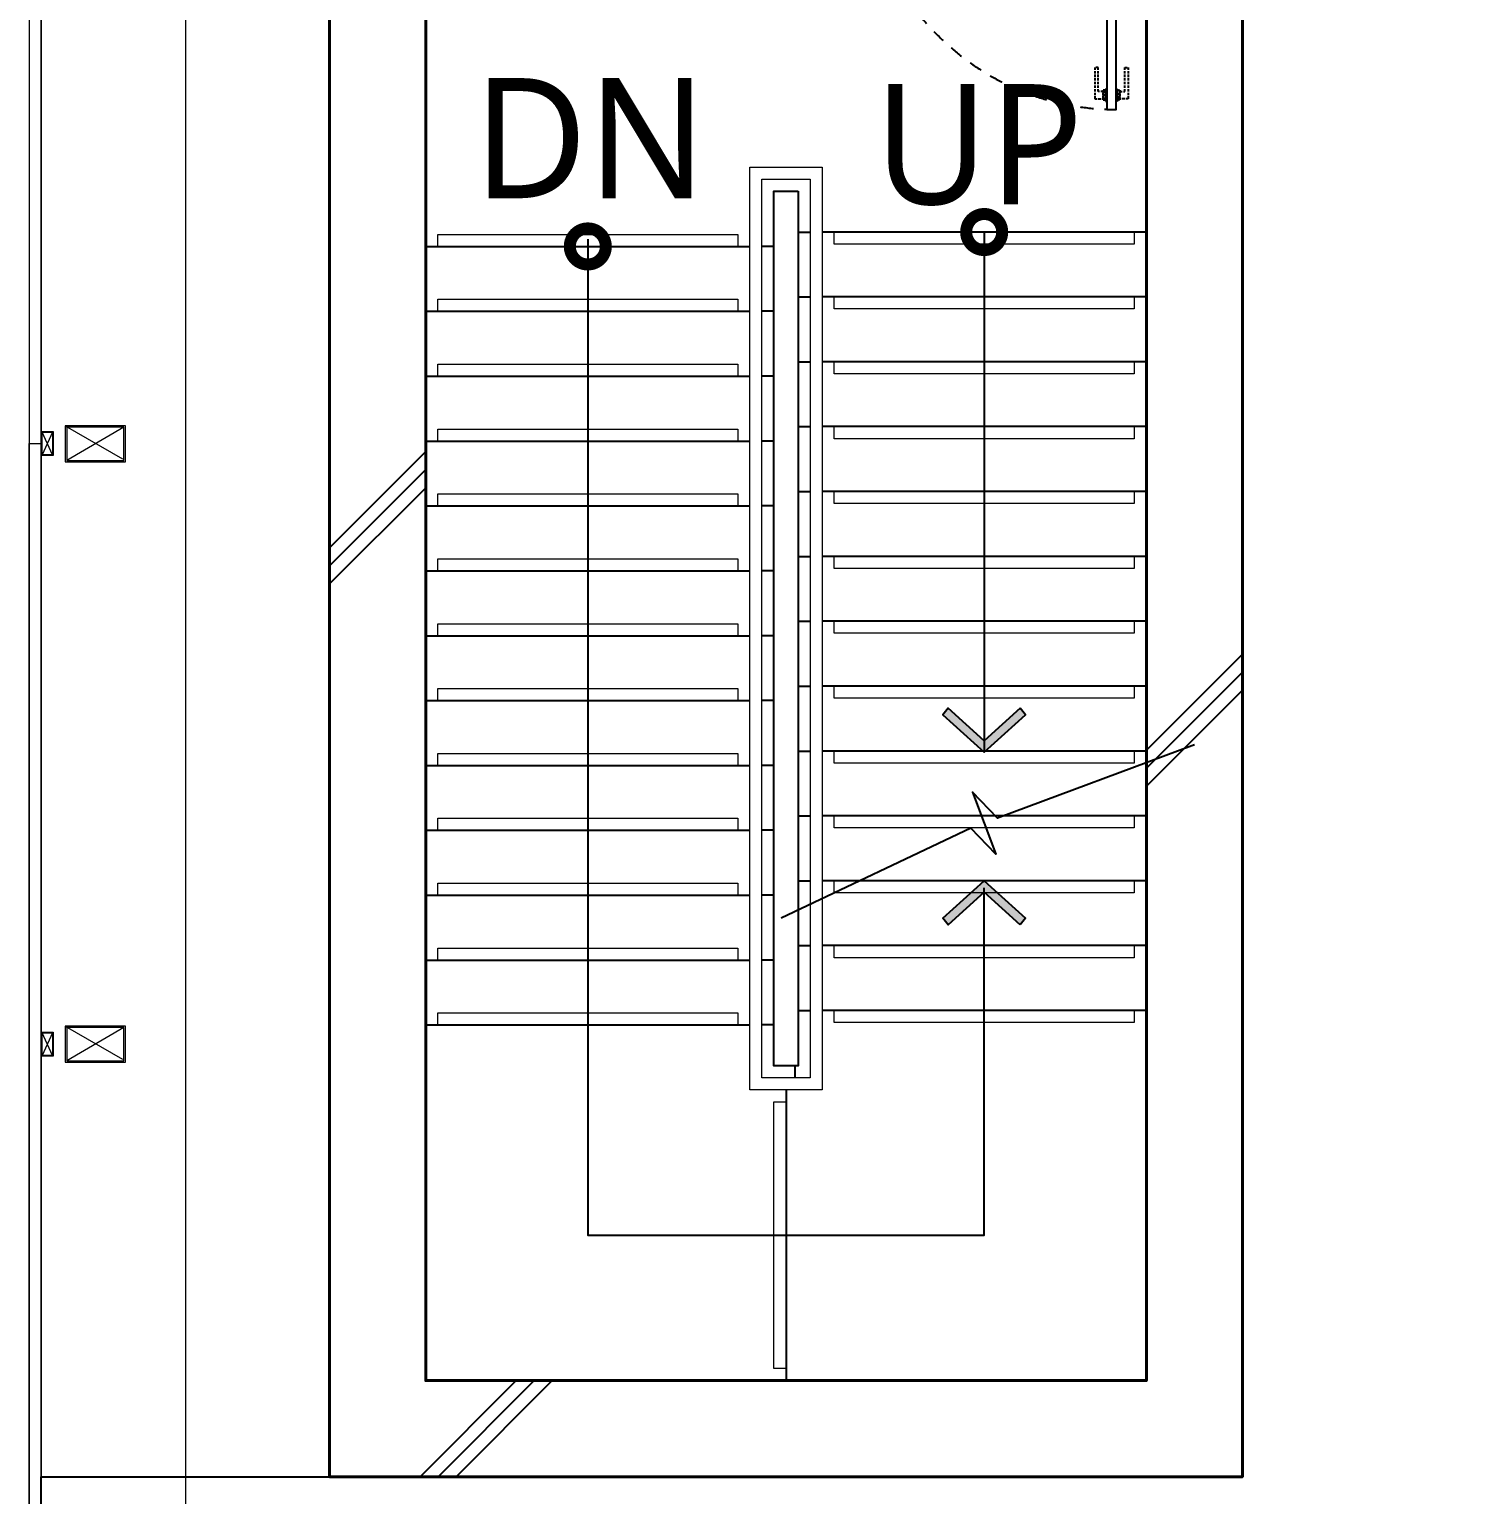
# Model space of a CAD drawing. Header units: millimetres. Extents: x 4739419 to 5837985, y 2291271 to 3446271.
# Drawn here: x 4909462 to 4915512, y 2522016 to 2528115 of the extents above; entities that cross this region are included whole.
import ezdxf
from ezdxf.enums import TextEntityAlignment as Align

# ---------------------------------------------------------------- set-up
doc = ezdxf.new("R2010")
doc.units = ezdxf.units.MM
doc.linetypes.add('XR-평면도$0$DASHEDX2', pattern=[1.5, 1, -0.5])
doc.linetypes.add('XR-평면도$0$HID', pattern=[2, 1.1, -0.9])
doc.layers.get('0').update_dxf_attribs({"color": 255})
for name, color, linetype, lineweight in [('A-XXXX-TXT2', 9, 'Continuous', 25), ('XR-평면도$0$A-CNTL', 9, 'Continuous', 15), ('XR-평면도$0$A-CONC-LIN1', 9, 'Continuous', 40), ('XR-평면도$0$A-DWXM-DOOR', 9, 'Continuous', 25), ('XR-평면도$0$A-ELEV-LIN3', 9, 'Continuous', 18), ('XR-평면도$0$A-SECT-LIN2', 9, 'Continuous', 20), ('XR-평면도$0$A-SECT-LIN3', 9, 'Continuous', 18), ('XR-평면도$0$A-SSXM-STAIR', 9, 'Continuous', 25), ('XR-평면도$0$A-SSXS-HAND', 9, 'Continuous', 20), ('XR-평면도$0$A-WAXM-BLOC', 9, 'Continuous', 25), ('XR-평면도$0$A-WAXM-PANL', 9, 'Continuous', 20), ('XR-평면도$0$A-XXXX-HATC', 9, 'Continuous', 18), ('XR-평면도$0$A-XXXX-OPEN', 9, 'Continuous', 15), ('XR-평면도$0$A-XXXX-SYMB', 9, 'Continuous', 25)]:
    doc.layers.add(name, color=color, linetype=linetype, lineweight=lineweight)
doc.layers.add('HEB-Area(PC Topping)', color=3, linetype='Continuous')
doc.layers.add('XR-평면도$0$A-CONC-SOLD', color=9, linetype='Continuous')
doc.styles.add('맑은 고딕', font='malgun.ttf')

# ---------------------------------------------------------------- blocks, each defined once
blk = doc.blocks.new('XR-평면도$0$ARROW')
blk.add_lwpolyline([(-0.002, 0.87), (0.738, 0), (-0.002, -0.87), (0.15, -1), (1, 0), (0.15, 1)], close=True)
for points in [[(-0.002, 0.87), (0.15, 1), (0.738, 0), (1, 0)], [(0.738, 0), (1, 0), (-0.002, -0.87), (0.15, -1)]]:
    blk.add_solid(points)
blk = doc.blocks.new('XR-평면도$0$#7~16 계단 1f~8f')
at = {"layer": 'XR-평면도$0$A-ELEV-LIN3'}
for points in [[(288116.1, 150875.9), (288116.1, 150925.9), (289366.1, 150925.9), (289366.1, 150875.9)], [(291016.1, 150935.9), (291016.1, 150885.9), (289766.1, 150885.9), (289766.1, 150935.9)], [(288116.1, 150605.9), (288116.1, 150655.9), (289366.1, 150655.9), (289366.1, 150605.9)], [(291016.1, 150665.9), (291016.1, 150615.9), (289766.1, 150615.9), (289766.1, 150665.9)], [(291016.1, 150395.9), (291016.1, 150345.9), (289766.1, 150345.9), (289766.1, 150395.9)], [(288116.1, 150335.9), (288116.1, 150385.9), (289366.1, 150385.9), (289366.1, 150335.9)], [(288116.1, 150065.9), (288116.1, 150115.9), (289366.1, 150115.9), (289366.1, 150065.9)], [(291016.1, 150125.9), (291016.1, 150075.9), (289766.1, 150075.9), (289766.1, 150125.9)], [(288116.1, 149795.9), (288116.1, 149845.9), (289366.1, 149845.9), (289366.1, 149795.9)], [(291016.1, 149855.9), (291016.1, 149805.9), (289766.1, 149805.9), (289766.1, 149855.9)], [(288116.1, 149525.9), (288116.1, 149575.9), (289366.1, 149575.9), (289366.1, 149525.9)], [(291016.1, 149585.9), (291016.1, 149535.9), (289766.1, 149535.9), (289766.1, 149585.9)], [(288116.1, 149255.9), (288116.1, 149305.9), (289366.1, 149305.9), (289366.1, 149255.9)], [(291016.1, 149315.9), (291016.1, 149265.9), (289766.1, 149265.9), (289766.1, 149315.9)], [(288116.1, 148985.9), (288116.1, 149035.9), (289366.1, 149035.9), (289366.1, 148985.9)], [(291016.1, 149045.9), (291016.1, 148995.9), (289766.1, 148995.9), (289766.1, 149045.9)], [(288116.1, 148715.9), (288116.1, 148765.9), (289366.1, 148765.9), (289366.1, 148715.9)], [(291016.1, 148775.9), (291016.1, 148725.9), (289766.1, 148725.9), (289766.1, 148759.9)], [(289766.1, 148759.9), (289766.1, 148775.9)], [(291016.1, 148505.9), (291016.1, 148455.9), (289766.1, 148455.9), (289766.1, 148505.9)], [(288116.1, 148445.9), (288116.1, 148495.9), (289366.1, 148495.9), (289366.1, 148445.9)], [(288116.1, 148175.9), (288116.1, 148225.9), (289366.1, 148225.9), (289366.1, 148175.9)], [(291016.1, 148235.9), (291016.1, 148185.9), (289766.1, 148185.9), (289766.1, 148235.9)], [(288116.1, 147905.9), (288116.1, 147955.9), (289366.1, 147955.9), (289366.1, 147905.9)], [(291016.1, 147965.9), (291016.1, 147915.9), (289766.1, 147915.9), (289766.1, 147965.9)], [(288116.1, 147635.9), (288116.1, 147685.9), (289366.1, 147685.9), (289366.1, 147635.9)], [(291016.1, 147695.9), (291016.1, 147645.9), (289766.1, 147645.9), (289766.1, 147695.9)], [(289566.1, 146205.9), (289516.1, 146205.9), (289516.1, 147315.9), (289566.1, 147315.9)]]:
    blk.add_lwpolyline(points, dxfattribs=at)
at = {"layer": 'XR-평면도$0$A-SSXM-STAIR'}
for p, q in [((289602.4, 147465.9), (289602.4, 147415.9)), ((289566.1, 147365.9), (289566.1, 146155.9))]:
    blk.add_line(p, q, dxfattribs=at)
for points in [[(289616.1, 151105.9), (289616.1, 147465.9), (289516.1, 147465.9), (289516.1, 151105.9), (289616.1, 151105.9)], [(289616.1, 150935.9), (289666.1, 150935.9)], [(291066.1, 150935.9), (289716.1, 150935.9)], [(288066.1, 150875.9), (289416.1, 150875.9)], [(289516.1, 150875.9), (289466.1, 150875.9)], [(289516.1, 150875.9), (289466.1, 150875.9)], [(289616.1, 150665.9), (289666.1, 150665.9)], [(291066.1, 150665.9), (289716.1, 150665.9)], [(288066.1, 150605.9), (289416.1, 150605.9)], [(289516.1, 150605.9), (289466.1, 150605.9)], [(289516.1, 150605.9), (289466.1, 150605.9)], [(289616.1, 150395.9), (289666.1, 150395.9)], [(291066.1, 150395.9), (289716.1, 150395.9)], [(288066.1, 150335.9), (289416.1, 150335.9)], [(289516.1, 150335.9), (289466.1, 150335.9)], [(289516.1, 150335.9), (289466.1, 150335.9)], [(289616.1, 150125.9), (289666.1, 150125.9)], [(291066.1, 150125.9), (289716.1, 150125.9)], [(288066.1, 150065.9), (289416.1, 150065.9)], [(289516.1, 150065.9), (289466.1, 150065.9)], [(289516.1, 150065.9), (289466.1, 150065.9)], [(289616.1, 149855.9), (289666.1, 149855.9)], [(291066.1, 149855.9), (289716.1, 149855.9)], [(288066.1, 149795.9), (289416.1, 149795.9)], [(289516.1, 149795.9), (289466.1, 149795.9)], [(289516.1, 149795.9), (289466.1, 149795.9)], [(289616.1, 149585.9), (289666.1, 149585.9)], [(291066.1, 149585.9), (289716.1, 149585.9)], [(288066.1, 149525.9), (289416.1, 149525.9)], [(289516.1, 149525.9), (289466.1, 149525.9)], [(289516.1, 149525.9), (289466.1, 149525.9)], [(289616.1, 149315.9), (289666.1, 149315.9)], [(291066.1, 149315.9), (289716.1, 149315.9)], [(288066.1, 149255.9), (289416.1, 149255.9)], [(289516.1, 149255.9), (289466.1, 149255.9)], [(289516.1, 149255.9), (289466.1, 149255.9)], [(289616.1, 149045.9), (289666.1, 149045.9)], [(291066.1, 149045.9), (289716.1, 149045.9)], [(288066.1, 148985.9), (289416.1, 148985.9)], [(289516.1, 148985.9), (289466.1, 148985.9)], [(289516.1, 148985.9), (289466.1, 148985.9)], [(289616.1, 148775.9), (289666.1, 148775.9)], [(291066.1, 148775.9), (289716.1, 148775.9)], [(288066.1, 148715.9), (289416.1, 148715.9)], [(289516.1, 148715.9), (289466.1, 148715.9)], [(289516.1, 148715.9), (289466.1, 148715.9)], [(289616.1, 148505.9), (289666.1, 148505.9)], [(291066.1, 148505.9), (289716.1, 148505.9)], [(288066.1, 148445.9), (289416.1, 148445.9)], [(289516.1, 148445.9), (289466.1, 148445.9)], [(289516.1, 148445.9), (289466.1, 148445.9)], [(289616.1, 148235.9), (289666.1, 148235.9)], [(291066.1, 148235.9), (289716.1, 148235.9)], [(288066.1, 148175.9), (289416.1, 148175.9)], [(289516.1, 148175.9), (289466.1, 148175.9)], [(289516.1, 148175.9), (289466.1, 148175.9)], [(289616.1, 147965.9), (289666.1, 147965.9)], [(291066.1, 147965.9), (289716.1, 147965.9)], [(288066.1, 147905.9), (289416.1, 147905.9)], [(289516.1, 147905.9), (289466.1, 147905.9)], [(289516.1, 147905.9), (289466.1, 147905.9)], [(289616.1, 147695.9), (289666.1, 147695.9)], [(291066.1, 147695.9), (289716.1, 147695.9)], [(288066.1, 147635.9), (289416.1, 147635.9)], [(289516.1, 147635.9), (289466.1, 147635.9)], [(289516.1, 147635.9), (289466.1, 147635.9)]]:
    blk.add_lwpolyline(points, dxfattribs=at)
at = {"layer": 'XR-평면도$0$A-SSXS-HAND'}
for points in [[(289716.1, 148706.2), (289716.1, 147365.9), (289416.1, 147365.9), (289416.1, 151205.9), (289716.1, 151205.9), (289716.1, 148706.2)], [(289666.1, 148682.5), (289666.1, 147415.9), (289466.1, 147415.9), (289466.1, 151155.9), (289666.1, 151155.9), (289666.1, 148682.5)]]:
    blk.add_lwpolyline(points, dxfattribs=at)
at = {"layer": 'XR-평면도$0$A-XXXX-SYMB', "const_width": 150}
for points in [[(290366.1, 150935.9, -1), (290416.1, 150935.9, -1)], [(288716.1, 150875.9, -1), (288766.1, 150875.9, -1)]]:
    blk.add_lwpolyline(points, format="xyb", close=True, dxfattribs=at)
at = {"layer": 'XR-평면도$0$A-XXXX-SYMB'}
for points in [[(288741.1, 150905.9), (288741.1, 146760.9), (290391.1, 146760.9), (290391.1, 148205.9)], [(290391.1, 150935.9), (290391.1, 148775.9)], [(291266.1, 148802.1), (290446.4, 148496.5), (290343.1, 148605.1), (290439.1, 148346.7), (290335.7, 148455.3), (289545.3, 148080.1)]]:
    blk.add_lwpolyline(points, dxfattribs=at)
at = {"layer": 'XR-평면도$0$A-XXXX-SYMB', "yscale": 172.3206394866575, "zscale": 183.004177226685, "rotation": 270}
for p, xscale in [((290391.1, 148953.9), 183.004177226685), ((290391.1, 148052.9), -183.004177226685)]:
    blk.add_blockref('XR-평면도$0$ARROW', p, dxfattribs=dict(at, xscale=xscale))
blk = doc.blocks.new('XR-평면도$0$계단실(기준층)230530')
blk.add_blockref('XR-평면도$0$#7~16 계단 1f~8f', (-3702707.2, 1555614.7))
blk = doc.blocks.new('XR-평면도$0$중심선(210216)')
at = {"layer": 'XR-평면도$0$A-CNTL', "ltscale": 300}
blk.add_lwpolyline([(44000, 206000), (44000, -10000)], dxfattribs=at)
blk = doc.blocks.new('XR-평면도$0$도어_008')
at = {"layer": 'XR-평면도$0$A-DWXM-DOOR'}
blk.add_lwpolyline([(65, 0), (65, 1050), (25, 1050), (25, 0)], close=True, dxfattribs=at)
at = {"layer": 'XR-평면도$0$A-DWXM-DOOR', "color": 9, "linetype": 'XR-평면도$0$DASHEDX2', "ltscale": 10}
for points in [[(-25, 1005), (10, 1005), (10, 975), (-10, 975), (-10, 875), (-25, 875)], [(20, 1010), (20, 970), (10, 970), (10, 1010)], [(20, 965), (20, 1015), (25, 1015), (25, 965)], [(70, 965), (70, 1015), (65, 1015), (65, 965)], [(70, 1010), (70, 970), (80, 970), (80, 1010)], [(115, 1005), (80, 1005), (80, 975), (100, 975), (100, 875), (115, 875)]]:
    blk.add_lwpolyline(points, close=True, dxfattribs=at)
at = {"layer": 'XR-평면도$0$A-DWXM-DOOR', "color": 0}
for points in [[(0, -260), (0, -270), (25, -270), (25, -230), (40, -230), (40, -40), (25, -40), (25, 0), (0, 0), (0, -10)], [(1100, -260), (1100, -270), (1075, -270), (1075, -230), (1060, -230), (1060, -40), (1075, -40), (1075, 0), (1100, 0), (1100, -10)]]:
    blk.add_lwpolyline(points, dxfattribs=at)
at = {"layer": 'XR-평면도$0$A-DWXM-DOOR', "color": 9}
for points in [[(25, 0), (1075, 0)], [(1060, -40), (40, -40)], [(1060, -230), (40, -230)], [(1075, -270), (25, -270)]]:
    blk.add_lwpolyline(points, dxfattribs=at)
at = {"layer": 'XR-평면도$0$A-DWXM-DOOR', "color": 1, "linetype": 'XR-평면도$0$HID', "ltscale": 50}
blk.add_arc((25, 0), 1050, 0, 90, dxfattribs=at)
blk = doc.blocks.new('XR-평면도$0$계단실_3_기준층(210720)')
at = {"layer": 'XR-평면도$0$A-CONC-SOLD'}
h = blk.add_hatch(dxfattribs=at)
h.set_pattern_fill('CONC', color=256, scale=100, angle=360)
h.set_pattern_definition([(45, (1067.7, -215847.8), (-2121.32, 2121.32), []), (45, (1067.7, -215772.8), (-2121.32, 2121.32), []), (45, (1067.7, -215697.8), (-2121.32, 2121.32), [])])
h.paths.add_polyline_path([(400, -9600), (3400, -9600), (3400, -3250), (3200, -3250), (3200, -3000), (3400, -3000), (3400, -1700), (3800, -1700), (3800, -10000), (0, -10000), (0, -600), (400, -600), (400, -3000), (2100, -3000), (2100, -3250), (400, -3250)])
h.paths.add_polyline_path([(0, 0), (1350, 0), (1350, -400), (400, -400), (400, -600), (0, -600)])
h.paths.add_polyline_path([(3800, 0), (3800, -600), (3400, -600), (3400, -400), (2450, -400), (2450, 0)])
at = {"layer": 'XR-평면도$0$A-XXXX-HATC'}
h = blk.add_hatch(dxfattribs=at)
h.set_pattern_fill('ANSI37', color=256, scale=20, angle=180, style=0)
h.set_pattern_definition([(135, (3800, 7e-12), (44.9013, 44.9013), []), (45, (3800, 7e-12), (44.9013, -44.9013), [])])
h.paths.add_polyline_path([(400, -2000), (400, -1800), (2100, -1800), (2100, -3000), (1900, -3000), (1900, -2000)])
h.paths.add_polyline_path([(1000, -2000), (1000, -3000), (1200, -3000), (1200, -2000)])
h.paths.add_polyline_path([(400, -2000), (470, -2000)])
at = {"layer": 'XR-평면도$0$A-CONC-LIN1'}
for points in [[(3800, -635), (3800, 0), (0, 0), (0, -10000), (3800, -10000), (3800, -1765)], [(400, -3000), (400, -400), (3400, -400), (3400, -635), (3800, -635)], [(3400, -1765), (3400, -3000), (3315, -3000), (3315, -3250), (3400, -3250), (3400, -9600), (400, -9600), (400, -3250), (2185, -3250), (2185, -3000), (400, -3000)], [(3400, -1765), (3800, -1765)]]:
    blk.add_lwpolyline(points, dxfattribs=at)
at = {"layer": 'XR-평면도$0$A-WAXM-BLOC', "ltscale": 50}
for points in [[(2100, -3000), (2100, -1800), (400, -1800)], [(1900, -3000), (1900, -2000), (400, -2000)], [(1000, -2000), (1000, -3000)], [(1200, -2000), (1200, -3000)]]:
    blk.add_lwpolyline(points, dxfattribs=at)
at = {"layer": 'XR-평면도$0$A-XXXX-OPEN', "ltscale": 20}
for p, q in [((1800, -2900), (1300, -2100)), ((1800, -2100), (1300, -2900)), ((900, -2175), (500, -2825)), ((900, -2825), (500, -2175))]:
    blk.add_line(p, q, dxfattribs=at)
for points in [[(1800, -2100), (1300, -2100), (1300, -2900), (1800, -2900)], [(900, -2175), (500, -2175), (500, -2825), (900, -2825)]]:
    blk.add_lwpolyline(points, close=True, dxfattribs=at)
at = {"xscale": -1.000000000000002, "rotation": 90}
blk.add_blockref('XR-평면도$0$도어_008', (3540, -650), dxfattribs=at)
at = {"rotation": 180}
blk.add_blockref('XR-평면도$0$도어_008', (3300, -3260), dxfattribs=at)
blk = doc.blocks.new('XR-평면도$0$원드컬럼(11000)_B2')
at = {"layer": 'XR-평면도$0$A-SECT-LIN2'}
for points in [[(264932.4, 296053.1), (264832.4, 296053.1), (264832.4, 296103.1), (264932.4, 296103.1)], [(267432.4, 296053.1), (267332.4, 296053.1), (267332.4, 296103.1), (267432.4, 296103.1)], [(270432.4, 296053.1), (270332.4, 296053.1), (270332.4, 296103.1), (270432.4, 296103.1)], [(273432.4, 296053.1), (273332.4, 296053.1), (273332.4, 296103.1), (273432.4, 296103.1)], [(264807.4, 295753.1), (264957.4, 295753.1), (264957.4, 296003.1), (264807.4, 296003.1)], [(267306.1, 295753.1), (267456.1, 295753.1), (267456.1, 296003.1), (267306.1, 296003.1)], [(270457.4, 295753.1), (270307.4, 295753.1), (270307.4, 296003.1), (270457.4, 296003.1)]]:
    blk.add_lwpolyline(points, close=True, dxfattribs=at)
at = {"layer": 'XR-평면도$0$A-SECT-LIN3'}
for points in [[(264929.4, 296056.1), (264835.4, 296056.1), (264835.4, 296100.1), (264929.4, 296100.1)], [(267429.4, 296056.1), (267335.4, 296056.1), (267335.4, 296100.1), (267429.4, 296100.1)], [(270429.4, 296056.1), (270335.4, 296056.1), (270335.4, 296100.1), (270429.4, 296100.1)], [(273429.4, 296056.1), (273335.4, 296056.1), (273335.4, 296100.1), (273429.4, 296100.1)], [(264951.4, 295997.1), (264813.4, 295997.1), (264813.4, 295759.1), (264951.4, 295759.1)], [(267450.1, 295997.1), (267312.1, 295997.1), (267312.1, 295759.1), (267450.1, 295759.1)], [(270313.4, 295997.1), (270451.4, 295997.1), (270451.4, 295759.1), (270313.4, 295759.1)]]:
    blk.add_lwpolyline(points, close=True, dxfattribs=at)
at = {"layer": 'XR-평면도$0$A-WAXM-PANL'}
for points in [[(262382.4, 296153.1), (267382.4, 296153.1)], [(270322.4, 296153.1), (273382.4, 296153.1)], [(262382.4, 296103.1), (267382.4, 296103.1)], [(270382.4, 296103.1), (273382.4, 296103.1)]]:
    blk.add_lwpolyline(points, dxfattribs=at)
blk.add_lwpolyline([(270382.4, 296153.1), (267382.4, 296153.1), (267382.4, 296103.1), (270382.4, 296103.1)], close=True, dxfattribs=at)
at = {"layer": 'XR-평면도$0$A-XXXX-OPEN'}
for p, q in [((264835.4, 296056.1), (264929.4, 296100.1)), ((264929.4, 296056.1), (264835.4, 296100.1)), ((267335.4, 296056.1), (267429.4, 296100.1)), ((267429.4, 296056.1), (267335.4, 296100.1)), ((270335.4, 296056.1), (270429.4, 296100.1)), ((270429.4, 296056.1), (270335.4, 296100.1)), ((273335.4, 296056.1), (273429.4, 296100.1)), ((273429.4, 296056.1), (273335.4, 296100.1))]:
    blk.add_line(p, q, dxfattribs=at)
for points in [[(264951.4, 295759.1), (264813.4, 295997.1)], [(264957.4, 296003.1), (264819.4, 295765.1)], [(267450.1, 295759.1), (267312.1, 295997.1)], [(267456.1, 296003.1), (267318.1, 295765.1)], [(270307.4, 296003.1), (270445.4, 295765.1)], [(270313.4, 295759.1), (270451.4, 295997.1)]]:
    blk.add_lwpolyline(points, dxfattribs=at)

msp = doc.modelspace()

# ---------------------------------------------------------------- linework, layer by layer
at = {"layer": 'HEB-Area(PC Topping)'}
msp.add_lwpolyline([(4976661.8, 2455391.2), (4949611.8, 2455391.2), (4949611.8, 2458391.2), (4947611.8, 2458391.2), (4947611.8, 2455391.2), (4920561.8, 2455391.2), (4920561.8, 2454891.2), (4909511.8, 2454891.2), (4909511.8, 2522091.2), (4914511.8, 2522091.2), (4914511.8, 2532391.2), (4914511.8, 2532991.2), (5037711.8, 2532991.2)], dxfattribs=at)
at = {"layer": 'XR-평면도$0$A-WAXM-PANL'}
for points in [[(4921111.8, 2533041.2), (4909461.8, 2533041.2), (4909461.8, 2442491.2), (4909611.8, 2442491.2)], [(4921111.8, 2533041.2), (4909461.8, 2533041.2), (4909461.8, 2442491.2), (4909611.8, 2442491.2)], [(4921111.8, 2533041.2), (4909461.8, 2533041.2), (4909461.8, 2442491.2), (4909611.8, 2442491.2)], [(4921111.8, 2532991.2), (4909511.8, 2532991.2), (4909511.8, 2442541.2), (4909611.8, 2442541.2)], [(4921111.8, 2532991.2), (4909511.8, 2532991.2), (4909511.8, 2442541.2), (4909611.8, 2442541.2)], [(4921111.8, 2532991.2), (4909511.8, 2532991.2), (4909511.8, 2442541.2), (4909611.8, 2442541.2)]]:
    msp.add_lwpolyline(points, dxfattribs=at)

# ---------------------------------------------------------------- block references
at = {"rotation": 89.99999999999999}
msp.add_blockref('XR-평면도$0$원드컬럼(11000)_B2', (5205614.9, 2259008.9), dxfattribs=at)
msp.add_blockref('XR-평면도$0$원드컬럼(11000)_B2', (5205614.9, 2259008.9), dxfattribs=at)
msp.add_blockref('XR-평면도$0$원드컬럼(11000)_B2', (5205614.9, 2259008.9), dxfattribs=at)
for name, p in [('XR-평면도$0$계단실_3_기준층(210720)', (4910711.8, 2532091.2)), ('XR-평면도$0$계단실_3_기준층(210720)', (4910711.8, 2532091.2)), ('XR-평면도$0$계단실_3_기준층(210720)', (4910711.8, 2532091.2)), ('XR-평면도$0$계단실(기준층)230530', (8325752.9, 820720.6)), ('XR-평면도$0$계단실(기준층)230530', (8325752.9, 820720.6)), ('XR-평면도$0$계단실(기준층)230530', (8325752.9, 820720.6))]:
    msp.add_blockref(name, p)
at = {"layer": 'XR-평면도$0$A-CNTL'}
msp.add_blockref('XR-평면도$0$중심선(210216)', (4866111.8, 2336391.2), dxfattribs=at)

# ---------------------------------------------------------------- texts
at = {"layer": 'A-XXXX-TXT2', "ltscale": 100, "style": '맑은 고딕'}
for s, p in [('DN', (4911795.4, 2527661.7)), ('UP', (4913414.5, 2527636.7))]:
    msp.add_text(s, height=500, dxfattribs=at).set_placement(p, align=Align.MIDDLE_CENTER)

doc.saveas('drawing.dxf')
